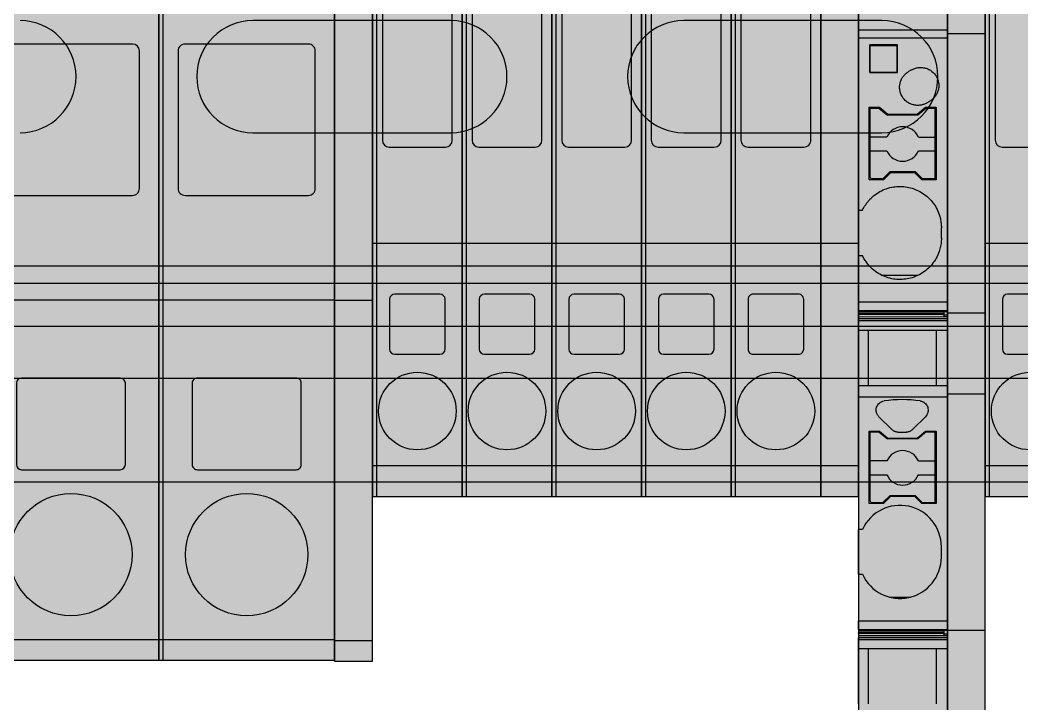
# Model space of a CAD drawing. Header units: millimetres. Extents: x -205 to 4435, y 0 to 4374.
# Drawn here: x 1513.3 to 1571.4, y 3666.9 to 3706.5 of the extents above; entities that cross this region are included whole.
import ezdxf

# ---------------------------------------------------------------- set-up
doc = ezdxf.new("R2010")
doc.units = ezdxf.units.MM
doc.layers.add('CP_DEVICES', color=7, linetype='Continuous')

# ---------------------------------------------------------------- blocks, each defined once
blk = doc.blocks.new('A$Ca0305565')
at = {"color": 7, "linetype": 'Continuous', "lineweight": 25}
for p, q in [((93.25, 77.25), (81.75, 77.25)), ((118.25, 77.25), (106.75, 77.25)), ((81.75, 70.75), (93.25, 70.75)), ((106.75, 70.75), (118.25, 70.75)), ((414.5, 62), (35.5, 62)), ((414.5, 56.5), (35.5, 56.5)), ((35.5, 50.5), (414.5, 50.5))]:
    blk.add_line(p, q, dxfattribs=at)
at = {"color": 8, "linetype": 'Continuous', "lineweight": 25}
for p, q in [((414.5, 63), (35.5, 63)), ((414.5, 59.5), (35.5, 59.5))]:
    blk.add_line(p, q, dxfattribs=at)
at = {"color": 7, "linetype": 'Continuous', "lineweight": 25}
for centre, start, end in [((68.25, 74), 0, 90), ((81.75, 74), 90, 270), ((93.25, 74), 0, 90), ((106.75, 74), 90, 270), ((118.25, 74), 0, 90), ((68.25, 74), 270, 0), ((93.25, 74), 270, 0), ((118.25, 74), 270, 0)]:
    blk.add_arc(centre, 3.25, start, end, dxfattribs=at)
blk = doc.blocks.new('*U392')
blk.add_blockref('A$Ca0305565', (-12.005, 536.234))
blk = doc.blocks.new('VPR-10-BU')
at = {"true_color": 0x22609a}
blk.add_hatch(color=144, dxfattribs=at).paths.add_polyline_path([(0, -33.85), (10.2, -33.85), (10.2, 33.85), (0, 33.85)])
at = {"true_color": 0x2b78c2}
blk.add_hatch(color=152, dxfattribs=at).paths.add_polyline_path([(1.522, -6.889), (8.678, -6.889, 0.41421356), (9.078, -6.489), (9.078, 1.489, 0.41421356), (8.678, 1.889), (1.522, 1.889, 0.41421356), (1.122, 1.489), (1.122, -6.489, 0.41421356)])
at = {"true_color": 0x343437}
blk.add_hatch(color=250, dxfattribs=at).paths.add_polyline_path([(2.55, -11.95), (7.65, -11.95), (7.65, -9.75), (2.55, -9.75)])
at = {"true_color": 0x2870b4}
blk.add_hatch(color=155, dxfattribs=at).paths.add_polyline_path([(0, -32.65), (10.2, -32.65), (10.2, -12.95), (0, -12.95)])
at = {"true_color": 0x102f4b}
blk.add_hatch(color=158, dxfattribs=at).paths.add_polyline_path([(4.849, -15.667), (5.351, -15.667, 0.41421356), (5.9, -15.118), (5.9, -15.116, 0.41421356), (5.351, -14.567), (4.849, -14.567, 0.41421356), (4.3, -15.116), (4.3, -15.118, 0.41421356)])
at = {"true_color": 0xe46f30}
blk.add_hatch(color=32, dxfattribs=at).paths.add_polyline_path([(2.238, -22.8), (7.962, -22.8, 0.41421356), (8.262, -22.5), (8.262, -17.781, 0.41421356), (7.962, -17.481), (2.238, -17.481, 0.41421356), (1.938, -17.781), (1.938, -22.5, 0.41421356)])
at = {"true_color": 0x723718}
blk.add_hatch(color=36, dxfattribs=at).paths.add_polyline_path([(1.938, -21.15111), (8.262, -19.76817), (8.262, -19.12989), (1.938, -20.51283)])
at = {"true_color": 0x1d5285}
h = blk.add_hatch(color=146, dxfattribs=at)
edge = h.paths.add_edge_path()
edge.add_arc((5.1, -27.725), 3.546, 0, 360)
at = {"true_color": 0x143a5d}
h = blk.add_hatch(color=159, dxfattribs=at)
edge = h.paths.add_edge_path()
edge.add_arc((5.1, -27.22856), 2.62404, 0, 360)
at = {"true_color": 0x0c2136}
h = blk.add_hatch(color=158, dxfattribs=at)
edge = h.paths.add_edge_path()
edge.add_arc((5.1, -26.80304), 1.48932, 0, 360)
at = {"true_color": 0x1e5487}
blk.add_hatch(color=146, dxfattribs=at).paths.add_polyline_path([(0, -33.85), (10.2, -33.85), (10.2, -32.65), (0, -32.65)])
at = {"color": 156, "true_color": 0x18436c}
for p, q in [((0, -12.95), (10.2, -12.95)), ((0, -32.65), (10.2, -32.65))]:
    blk.add_line(p, q, dxfattribs=at)
blk.add_lwpolyline([(0, -33.85), (10.2, -33.85), (10.2, 33.85), (0, 33.85)], close=True)
blk.add_lwpolyline([(1.522, -6.889), (8.678, -6.889, 0.41421356), (9.078, -6.489), (9.078, 1.489, 0.41421356), (8.678, 1.889), (1.522, 1.889, 0.41421356), (1.122, 1.489), (1.122, -6.489, 0.41421356)], format="xyb", close=True, dxfattribs=at)
at = {"color": 34, "true_color": 0x8d441d}
blk.add_lwpolyline([(2.238, -22.8), (7.962, -22.8, 0.41421356), (8.262, -22.5), (8.262, -17.781, 0.41421356), (7.962, -17.481), (2.238, -17.481, 0.41421356), (1.938, -17.781), (1.938, -22.5, 0.41421356)], format="xyb", close=True, dxfattribs=at)
at = {"color": 159, "true_color": 0x163d63}
blk.add_circle((5.1, -27.725), 3.546, dxfattribs=at)
blk = doc.blocks.new('VPR-10-PE-YG')
at = {"true_color": 0x438b60}
blk.add_hatch(color=117, dxfattribs=at).paths.add_polyline_path([(0, -33.85), (10.2, -33.85), (10.2, 33.85), (0, 33.85)])
at = {"true_color": 0xc4c45c}
for points in [[(0, 3.286), (10.2, 3.081), (10.2, 3.45), (0, 3.655)], [(0, 1.16), (10.2, 1.57), (10.2, 1.954), (0, 1.545)], [(0, -0.723), (10.2, 0.458), (10.2, 0.702), (0, -0.479)], [(0, -1.568), (10.2, -0.977), (10.2, -0.807), (0, -1.398)], [(0, -2.759), (10.2, -2.144), (10.2, -1.731), (0, -2.345)], [(0, -4.439), (10.2, -4.884), (10.2, -4.679), (0, -4.234)], [(0, -6.336), (10.2, -5.915), (10.2, -5.441), (0, -5.861)], [(0, -7.224), (10.2, -6.202), (10.2, -6.044), (0, -7.066)], [(0, -8.125), (10.2, -8.42), (10.2, -8.081), (0, -7.786)], [(0, -10.15), (10.2, -10.115), (10.2, -9.713), (0, -9.747)], [(0, -11.31), (10.2, -12.501), (10.2, -12), (0, -10.808)], [(0, -12.298), (10.2, -13.087), (10.2, -12.604), (0, -11.815)], [(0, -13.319), (10.2, -14.006), (10.2, -13.638), (0, -12.95)], [(0, -14.587), (10.2, -14.793), (10.2, -14.519), (0, -14.313)], [(0, -15.571), (10.2, -15.771), (10.2, -15.544), (0, -15.343)], [(0, -16.734), (10.2, -17.16), (10.2, -16.624), (0, -16.198)], [(0, -18.061), (10.2, -17.169), (10.2, -16.933), (0, -17.826)], [(0, -19.768), (10.2, -19.309), (10.2, -18.888), (0, -19.347)], [(0, -21.803), (10.2, -22.494), (10.2, -22.192), (0, -21.501)], [(0, -23.76), (10.2, -24.624), (10.2, -24.208), (0, -23.343)], [(0, -25.716), (10.2, -24.566), (10.2, -24.252), (0, -25.403)], [(0, -24.64), (10.2, -25.017), (10.2, -24.646), (0, -24.269)], [(0, -27.011), (10.2, -26.75), (10.2, -26.488), (0, -26.749)], [(0, -28.123), (10.2, -28.22), (10.2, -27.993), (0, -27.896)], [(0, -29.077), (10.2, -28.888), (10.2, -28.611), (0, -28.799)], [(0, -30.216), (10.2, -29.822), (10.2, -29.335), (0, -29.729)], [(0, -31.754), (10.2, -30.602), (10.2, -30.451), (0, -31.604)], [(0, -33.521), (10.2, -32.863), (10.2, -32.598), (0, -33.257)]]:
    blk.add_hatch(color=53, dxfattribs=at).paths.add_polyline_path(points)
at = {"true_color": 0x4a996a}
blk.add_hatch(color=115, dxfattribs=at).paths.add_polyline_path([(1.522, -6.889), (8.678, -6.889, 0.414214), (9.078, -6.489), (9.078, 1.489, 0.414214), (8.678, 1.889), (1.522, 1.889, 0.414214), (1.122, 1.489), (1.122, -6.489, 0.414214)])
at = {"true_color": 0x343437}
blk.add_hatch(color=250, dxfattribs=at).paths.add_polyline_path([(2.55, -11.95), (7.65, -11.95), (7.65, -9.75), (2.55, -9.75)])
at = {"true_color": 0x4ea270}
blk.add_hatch(color=115, dxfattribs=at).paths.add_polyline_path([(0, -32.65), (10.2, -32.65), (10.2, -12.95), (0, -12.95)])
at = {"true_color": 0x20442f}
blk.add_hatch(color=109, dxfattribs=at).paths.add_polyline_path([(4.849, -15.667), (5.351, -15.667, 0.414214), (5.9, -15.118), (5.9, -15.116, 0.414214), (5.351, -14.567), (4.849, -14.567, 0.414214), (4.3, -15.116), (4.3, -15.118, 0.414214)])
at = {"true_color": 0xe46f30}
blk.add_hatch(color=32, dxfattribs=at).paths.add_polyline_path([(2.238, -22.8), (7.962, -22.8, 0.414214), (8.262, -22.5), (8.262, -17.781, 0.414214), (7.962, -17.481), (2.238, -17.481, 0.414214), (1.938, -17.781), (1.938, -22.5, 0.414214)])
at = {"true_color": 0x723718}
blk.add_hatch(color=36, dxfattribs=at).paths.add_polyline_path([(1.938, -21.151), (8.262, -19.768), (8.262, -19.13), (1.938, -20.513)])
at = {"true_color": 0x397752}
h = blk.add_hatch(color=107, dxfattribs=at)
edge = h.paths.add_edge_path()
edge.add_arc((5.1, -27.725), 3.546, 0, 360)
at = {"true_color": 0x28543a}
h = blk.add_hatch(color=119, dxfattribs=at)
edge = h.paths.add_edge_path()
edge.add_arc((5.1, -27.229), 2.624, 0, 360)
at = {"true_color": 0x173021}
h = blk.add_hatch(color=99, dxfattribs=at)
edge = h.paths.add_edge_path()
edge.add_arc((5.1, -26.803), 1.489, 0, 360)
at = {"true_color": 0x3a7954}
blk.add_hatch(color=107, dxfattribs=at).paths.add_polyline_path([(0, -33.85), (10.2, -33.85), (10.2, -32.65), (0, -32.65)])
at = {"color": 103, "true_color": 0x57b57d}
blk.add_line((0.25, -33.85), (0.25, 33.85), dxfattribs=at)
at = {"color": 129, "true_color": 0x2e6143}
for p, q in [((0, -12.95), (10.2, -12.95)), ((0, -32.65), (10.2, -32.65))]:
    blk.add_line(p, q, dxfattribs=at)
blk.add_lwpolyline([(0, -33.85), (10.2, -33.85), (10.2, 33.85), (0, 33.85)], close=True)
blk.add_lwpolyline([(1.522, -6.889), (8.678, -6.889, 0.414214), (9.078, -6.489), (9.078, 1.489, 0.414214), (8.678, 1.889), (1.522, 1.889, 0.414214), (1.122, 1.489), (1.122, -6.489, 0.414214)], format="xyb", close=True, dxfattribs=at)
at = {"color": 34, "true_color": 0x8d441d}
blk.add_lwpolyline([(2.238, -22.8), (7.962, -22.8, 0.414214), (8.262, -22.5), (8.262, -17.781, 0.414214), (7.962, -17.481), (2.238, -17.481, 0.414214), (1.938, -17.781), (1.938, -22.5, 0.414214)], format="xyb", close=True, dxfattribs=at)
at = {"color": 119, "true_color": 0x2a593d}
blk.add_circle((5.1, -27.725), 3.546, dxfattribs=at)
blk = doc.blocks.new('D-VPR-10')
at = {"true_color": 0xaba7a1}
blk.add_hatch(color=253, dxfattribs=at).paths.add_polyline_path([(0, -33.9), (2.2, -33.9), (2.2, 33.9), (0, 33.9)])
at = {"true_color": 0xb5b1aa}
blk.add_hatch(color=253, dxfattribs=at).paths.add_polyline_path([(0, -32.698), (2.2, -32.698), (2.2, -12.969), (0, -12.969)])
at = {"color": 8, "true_color": 0x777470}
for p, q in [((0, -12.969), (2.2, -12.969)), ((0, -32.698), (2.2, -32.698))]:
    blk.add_line(p, q, dxfattribs=at)
blk.add_lwpolyline([(0, -33.9), (2.2, -33.9), (2.2, 33.9), (0, 33.9)], close=True)
blk = doc.blocks.new('VPR-2.5-GY')
at = {"true_color": 0x82817d}
blk.add_hatch(color=8, dxfattribs=at).paths.add_polyline_path([(0, -24.35), (5.2, -24.35), (5.2, 24.35), (0, 24.35)])
at = {"true_color": 0x72706d}
for points in [[(0, 22.65), (5.2, 22.65), (5.2, 24.35), (0, 24.35)], [(0, -24.35), (5.2, -24.35), (5.2, -22.55), (0, -22.55)]]:
    blk.add_hatch(color=8, dxfattribs=at).paths.add_polyline_path(points)
at = {"true_color": 0x989692}
for points in [[(0, 9.55), (5.2, 9.55), (5.2, 22.65), (0, 22.65)], [(0, -22.55), (5.2, -22.55), (5.2, -9.65), (0, -9.65)]]:
    blk.add_hatch(color=252, dxfattribs=at).paths.add_polyline_path(points)
at = {"true_color": 0x706f6c}
h = blk.add_hatch(color=8, dxfattribs=at)
edge = h.paths.add_edge_path()
edge.add_arc((2.6, 19.483), 2.25, 0, 360)
at = {"true_color": 0x4f4e4b}
h = blk.add_hatch(color=251, dxfattribs=at)
edge = h.paths.add_edge_path()
edge.add_arc((2.6, 19.168), 1.665, 0, 360)
at = {"true_color": 0x2d2d2b}
h = blk.add_hatch(color=250, dxfattribs=at)
edge = h.paths.add_edge_path()
edge.add_arc((2.6, 18.898), 0.945, 0, 360)
at = {"true_color": 0xe46f30}
for points in [[(1.288, 12.563), (3.912, 12.563, 0.41421356), (4.212, 12.863), (4.212, 15.8, 0.41421356), (3.912, 16.1), (1.288, 16.1, 0.41421356), (0.988, 15.8), (0.988, 12.863, 0.41421356)], [(1.288, -16.1), (3.912, -16.1, 0.41421356), (4.212, -15.8), (4.212, -12.917, 0.41421356), (3.912, -12.617), (1.288, -12.617, 0.41421356), (0.988, -12.917), (0.988, -15.8, 0.41421356)]]:
    blk.add_hatch(color=32, dxfattribs=at).paths.add_polyline_path(points)
at = {"true_color": 0x723718}
for points in [[(0.988, 13.65947), (4.212, 14.57909), (4.212, 15.00353), (0.988, 14.08391)], [(0.988, -15.02027), (4.212, -14.11469), (4.212, -13.69673), (0.988, -14.60231)]]:
    blk.add_hatch(color=36, dxfattribs=at).paths.add_polyline_path(points)
at = {"true_color": 0x3f3f3d}
for points in [[(2.349, 10.441), (2.851, 10.441, 0.41421356), (3.4, 10.99), (3.4, 10.992, 0.41421356), (2.851, 11.541), (2.349, 11.541, 0.41421356), (1.8, 10.992), (1.8, 10.99, 0.41421356)], [(2.349, -11.619), (2.851, -11.619, 0.41421356), (3.4, -11.07), (3.4, -11.068, 0.41421356), (2.851, -10.519), (2.349, -10.519, 0.41421356), (1.8, -11.068), (1.8, -11.07, 0.41421356)]]:
    blk.add_hatch(color=250, dxfattribs=at).paths.add_polyline_path(points)
at = {"true_color": 0x343437}
for points in [[(1.3, 6.35), (3.9, 6.35), (3.9, 8.55), (1.3, 8.55)], [(1.3, -8.65), (3.9, -8.65), (3.9, -6.45), (1.3, -6.45)]]:
    blk.add_hatch(color=250, dxfattribs=at).paths.add_polyline_path(points)
at = {"true_color": 0xa4a29d}
blk.add_hatch(color=253, dxfattribs=at).paths.add_polyline_path([(0.972, -4.082), (4.228, -4.082, 0.41421356), (4.628, -3.682), (4.628, 3.582, 0.41421356), (4.228, 3.982), (0.972, 3.982, 0.41421356), (0.572, 3.582), (0.572, -3.682, 0.41421356)])
at = {"true_color": 0x706f6c}
h = blk.add_hatch(color=8, dxfattribs=at)
edge = h.paths.add_edge_path()
edge.add_arc((2.6, -19.397), 2.25, 0, 360)
at = {"true_color": 0x4f4e4b}
h = blk.add_hatch(color=251, dxfattribs=at)
edge = h.paths.add_edge_path()
edge.add_arc((2.6, -19.082), 1.665, 0, 360)
at = {"true_color": 0x2d2d2b}
h = blk.add_hatch(color=250, dxfattribs=at)
edge = h.paths.add_edge_path()
edge.add_arc((2.6, -18.812), 0.945, 0, 360)
at = {"color": 253, "true_color": 0xaaa8a3}
blk.add_line((0.25, -24.35), (0.25, 24.35), dxfattribs=at)
at = {"color": 251, "true_color": 0x5b5a57}
for p, q in [((0, 22.65), (5.2, 22.65)), ((0, 9.55), (5.2, 9.55)), ((0, -9.65), (5.2, -9.65)), ((0, -22.55), (5.2, -22.55))]:
    blk.add_line(p, q, dxfattribs=at)
blk.add_lwpolyline([(0, -24.35), (5.2, -24.35), (5.2, 24.35), (0, 24.35)], close=True)
at = {"color": 34, "true_color": 0x8d441d}
for points in [[(1.288, 12.563), (3.912, 12.563, 0.41421356), (4.212, 12.863), (4.212, 15.8, 0.41421356), (3.912, 16.1), (1.288, 16.1, 0.41421356), (0.988, 15.8), (0.988, 12.863, 0.41421356)], [(1.288, -16.1), (3.912, -16.1, 0.41421356), (4.212, -15.8), (4.212, -12.917, 0.41421356), (3.912, -12.617), (1.288, -12.617, 0.41421356), (0.988, -12.917), (0.988, -15.8, 0.41421356)]]:
    blk.add_lwpolyline(points, format="xyb", close=True, dxfattribs=at)
at = {"color": 251, "true_color": 0x5b5a57}
blk.add_lwpolyline([(0.972, -4.082), (4.228, -4.082, 0.41421356), (4.628, -3.682), (4.628, 3.582, 0.41421356), (4.228, 3.982), (0.972, 3.982, 0.41421356), (0.572, 3.582), (0.572, -3.682, 0.41421356)], format="xyb", close=True, dxfattribs=at)
at = {"color": 251, "true_color": 0x535250}
for centre in [(2.6, 19.483), (2.6, -19.397)]:
    blk.add_circle(centre, 2.25, dxfattribs=at)
blk = doc.blocks.new('VPR-2.5-BU')
at = {"true_color": 0x22609a}
blk.add_hatch(color=144, dxfattribs=at).paths.add_polyline_path([(0, -24.35), (5.2, -24.35), (5.2, 24.35), (0, 24.35)])
at = {"true_color": 0x1e5487}
for points in [[(0, 22.65), (5.2, 22.65), (5.2, 24.35), (0, 24.35)], [(0, -24.35), (5.2, -24.35), (5.2, -22.55), (0, -22.55)]]:
    blk.add_hatch(color=146, dxfattribs=at).paths.add_polyline_path(points)
at = {"true_color": 0x2870b4}
for points in [[(0, 9.55), (5.2, 9.55), (5.2, 22.65), (0, 22.65)], [(0, -22.55), (5.2, -22.55), (5.2, -9.65), (0, -9.65)]]:
    blk.add_hatch(color=155, dxfattribs=at).paths.add_polyline_path(points)
at = {"true_color": 0x1d5285}
h = blk.add_hatch(color=146, dxfattribs=at)
edge = h.paths.add_edge_path()
edge.add_arc((2.6, 19.483), 2.25, 0, 360)
at = {"true_color": 0x143a5d}
h = blk.add_hatch(color=159, dxfattribs=at)
edge = h.paths.add_edge_path()
edge.add_arc((2.6, 19.168), 1.665, 0, 360)
at = {"true_color": 0x0c2136}
h = blk.add_hatch(color=158, dxfattribs=at)
edge = h.paths.add_edge_path()
edge.add_arc((2.6, 18.898), 0.945, 0, 360)
at = {"true_color": 0xe46f30}
for points in [[(1.288, 12.563), (3.912, 12.563, 0.41421356), (4.212, 12.863), (4.212, 15.8, 0.41421356), (3.912, 16.1), (1.288, 16.1, 0.41421356), (0.988, 15.8), (0.988, 12.863, 0.41421356)], [(1.288, -16.1), (3.912, -16.1, 0.41421356), (4.212, -15.8), (4.212, -12.917, 0.41421356), (3.912, -12.617), (1.288, -12.617, 0.41421356), (0.988, -12.917), (0.988, -15.8, 0.41421356)]]:
    blk.add_hatch(color=32, dxfattribs=at).paths.add_polyline_path(points)
at = {"true_color": 0x723718}
for points in [[(0.988, 13.65947), (4.212, 14.57909), (4.212, 15.00353), (0.988, 14.08391)], [(0.988, -15.02027), (4.212, -14.11469), (4.212, -13.69673), (0.988, -14.60231)]]:
    blk.add_hatch(color=36, dxfattribs=at).paths.add_polyline_path(points)
at = {"true_color": 0x102f4b}
for points in [[(2.349, 10.441), (2.851, 10.441, 0.41421356), (3.4, 10.99), (3.4, 10.992, 0.41421356), (2.851, 11.541), (2.349, 11.541, 0.41421356), (1.8, 10.992), (1.8, 10.99, 0.41421356)], [(2.349, -11.619), (2.851, -11.619, 0.41421356), (3.4, -11.07), (3.4, -11.068, 0.41421356), (2.851, -10.519), (2.349, -10.519, 0.41421356), (1.8, -11.068), (1.8, -11.07, 0.41421356)]]:
    blk.add_hatch(color=158, dxfattribs=at).paths.add_polyline_path(points)
at = {"true_color": 0x343437}
for points in [[(1.3, 6.35), (3.9, 6.35), (3.9, 8.55), (1.3, 8.55)], [(1.3, -8.65), (3.9, -8.65), (3.9, -6.45), (1.3, -6.45)]]:
    blk.add_hatch(color=250, dxfattribs=at).paths.add_polyline_path(points)
at = {"true_color": 0x2b78c2}
blk.add_hatch(color=152, dxfattribs=at).paths.add_polyline_path([(0.972, -4.082), (4.228, -4.082, 0.41421356), (4.628, -3.682), (4.628, 3.582, 0.41421356), (4.228, 3.982), (0.972, 3.982, 0.41421356), (0.572, 3.582), (0.572, -3.682, 0.41421356)])
at = {"true_color": 0x1d5285}
h = blk.add_hatch(color=146, dxfattribs=at)
edge = h.paths.add_edge_path()
edge.add_arc((2.6, -19.397), 2.25, 0, 360)
at = {"true_color": 0x143a5d}
h = blk.add_hatch(color=159, dxfattribs=at)
edge = h.paths.add_edge_path()
edge.add_arc((2.6, -19.082), 1.665, 0, 360)
at = {"true_color": 0x0c2136}
h = blk.add_hatch(color=158, dxfattribs=at)
edge = h.paths.add_edge_path()
edge.add_arc((2.6, -18.812), 0.945, 0, 360)
at = {"color": 152, "true_color": 0x2c7dc9}
blk.add_line((0.25, -24.35), (0.25, 24.35), dxfattribs=at)
at = {"color": 156, "true_color": 0x18436c}
for p, q in [((0, 22.65), (5.2, 22.65)), ((0, 9.55), (5.2, 9.55)), ((0, -9.65), (5.2, -9.65)), ((0, -22.55), (5.2, -22.55))]:
    blk.add_line(p, q, dxfattribs=at)
blk.add_lwpolyline([(0, -24.35), (5.2, -24.35), (5.2, 24.35), (0, 24.35)], close=True)
at = {"color": 34, "true_color": 0x8d441d}
for points in [[(1.288, 12.563), (3.912, 12.563, 0.41421356), (4.212, 12.863), (4.212, 15.8, 0.41421356), (3.912, 16.1), (1.288, 16.1, 0.41421356), (0.988, 15.8), (0.988, 12.863, 0.41421356)], [(1.288, -16.1), (3.912, -16.1, 0.41421356), (4.212, -15.8), (4.212, -12.917, 0.41421356), (3.912, -12.617), (1.288, -12.617, 0.41421356), (0.988, -12.917), (0.988, -15.8, 0.41421356)]]:
    blk.add_lwpolyline(points, format="xyb", close=True, dxfattribs=at)
at = {"color": 156, "true_color": 0x18436c}
blk.add_lwpolyline([(0.972, -4.082), (4.228, -4.082, 0.41421356), (4.628, -3.682), (4.628, 3.582, 0.41421356), (4.228, 3.982), (0.972, 3.982, 0.41421356), (0.572, 3.582), (0.572, -3.682, 0.41421356)], format="xyb", close=True, dxfattribs=at)
at = {"color": 159, "true_color": 0x163d63}
for centre in [(2.6, 19.483), (2.6, -19.397)]:
    blk.add_circle(centre, 2.25, dxfattribs=at)
blk = doc.blocks.new('VPR-2.5-PE-YG')
at = {"true_color": 0x438b60}
blk.add_hatch(color=117, dxfattribs=at).paths.add_polyline_path([(0, -24.35), (5.2, -24.35), (5.2, 24.35), (0, 24.35)])
at = {"true_color": 0x3a7954}
for points in [[(0, 22.65), (5.2, 22.65), (5.2, 24.35), (0, 24.35)], [(0, -24.35), (5.2, -24.35), (5.2, -22.55), (0, -22.55)]]:
    blk.add_hatch(color=107, dxfattribs=at).paths.add_polyline_path(points)
at = {"true_color": 0xc4c45c}
for points in [[(0, 23.397), (5.2, 23.992), (5.2, 24.162), (0, 23.567)], [(0, 22.051), (5.2, 22.088), (5.2, 22.253), (0, 22.217)], [(0, 20.887), (5.2, 19.758), (5.2, 20.155), (0, 21.284)], [(0, 19.227), (5.2, 18.377), (5.2, 18.568), (0, 19.418)], [(0, 18.502), (5.2, 18.747), (5.2, 18.9), (0, 18.655)], [(0, 17.446), (5.2, 16.867), (5.2, 17.045), (0, 17.624)], [(0, 16.595), (5.2, 16.837), (5.2, 17.073), (0, 16.831)], [(0, 15.267), (5.2, 14.09), (5.2, 14.314), (0, 15.49)], [(0, 13.49), (5.2, 13.31), (5.2, 13.681), (0, 13.861)], [(0, 11.822), (5.2, 11.745), (5.2, 12.066), (0, 12.142)], [(0, 10.01), (5.2, 9.448), (5.2, 9.988), (0, 10.549)], [(0, 8.465), (5.2, 8.646), (5.2, 8.927), (0, 8.747)], [(0, 6.634), (5.2, 7.249), (5.2, 7.737), (0, 7.123)], [(0, 5.239), (5.2, 6.181), (5.2, 6.477), (0, 5.535)], [(0, 2.905), (5.2, 2.938), (5.2, 3.48), (0, 3.448)], [(0, 1.587), (5.2, 1.076), (5.2, 1.372), (0, 1.883)], [(0, -0.338), (5.2, -0.204), (5.2, 0.201), (0, 0.066)], [(0, -1.804), (5.2, -1.588), (5.2, -1.099), (0, -1.315)], [(0, -2.85), (5.2, -3.849), (5.2, -3.677), (0, -2.677)], [(0, -4.567), (5.2, -4.36), (5.2, -3.939), (0, -4.146)], [(0, -6.108), (5.2, -5.864), (5.2, -5.502), (0, -5.746)], [(0, -7.922), (5.2, -6.903), (5.2, -6.535), (0, -7.554)], [(0, -9.475), (5.2, -9.255), (5.2, -8.843), (0, -9.062)], [(0, -10.463), (5.2, -9.754), (5.2, -9.601), (0, -10.31)], [(0, -12.206), (5.2, -11.782), (5.2, -11.525), (0, -11.949)], [(0, -13.779), (5.2, -12.953), (5.2, -12.55), (0, -13.375)], [(0, -15.598), (5.2, -14.84), (5.2, -14.295), (0, -15.053)], [(0, -16.624), (5.2, -16.612), (5.2, -16.42), (0, -16.433)], [(0, -18.096), (5.2, -16.979), (5.2, -16.559), (0, -17.676)], [(0, -20.111), (5.2, -21.082), (5.2, -20.683), (0, -19.712)], [(0, -20.955), (5.2, -20.797), (5.2, -20.509), (0, -20.667)], [(0, -22.714), (5.2, -23.589), (5.2, -23.416), (0, -22.541)], [(0, -24.011), (5.2, -24.35), (5.2, -23.907), (0, -23.569)]]:
    blk.add_hatch(color=53, dxfattribs=at).paths.add_polyline_path(points)
at = {"true_color": 0x4ea270}
for points in [[(0, 9.55), (5.2, 9.55), (5.2, 22.65), (0, 22.65)], [(0, -22.55), (5.2, -22.55), (5.2, -9.65), (0, -9.65)]]:
    blk.add_hatch(color=115, dxfattribs=at).paths.add_polyline_path(points)
at = {"true_color": 0x397752}
h = blk.add_hatch(color=107, dxfattribs=at)
edge = h.paths.add_edge_path()
edge.add_arc((2.6, 19.483), 2.25, 0, 360)
at = {"true_color": 0x28543a}
h = blk.add_hatch(color=119, dxfattribs=at)
edge = h.paths.add_edge_path()
edge.add_arc((2.6, 19.168), 1.665, 0, 360)
at = {"true_color": 0x173021}
h = blk.add_hatch(color=99, dxfattribs=at)
edge = h.paths.add_edge_path()
edge.add_arc((2.6, 18.898), 0.945, 0, 360)
at = {"true_color": 0xe46f30}
for points in [[(1.288, 12.563), (3.912, 12.563, 0.414214), (4.212, 12.863), (4.212, 15.8, 0.414214), (3.912, 16.1), (1.288, 16.1, 0.414214), (0.988, 15.8), (0.988, 12.863, 0.414214)], [(1.288, -16.1), (3.912, -16.1, 0.414214), (4.212, -15.8), (4.212, -12.917, 0.414214), (3.912, -12.617), (1.288, -12.617, 0.414214), (0.988, -12.917), (0.988, -15.8, 0.414214)]]:
    blk.add_hatch(color=32, dxfattribs=at).paths.add_polyline_path(points)
at = {"true_color": 0x723718}
for points in [[(0.988, 13.659), (4.212, 14.579), (4.212, 15.004), (0.988, 14.084)], [(0.988, -15.02), (4.212, -14.115), (4.212, -13.697), (0.988, -14.602)]]:
    blk.add_hatch(color=36, dxfattribs=at).paths.add_polyline_path(points)
at = {"true_color": 0x20442f}
for points in [[(2.349, 10.441), (2.851, 10.441, 0.414214), (3.4, 10.99), (3.4, 10.992, 0.414214), (2.851, 11.541), (2.349, 11.541, 0.414214), (1.8, 10.992), (1.8, 10.99, 0.414214)], [(2.349, -11.619), (2.851, -11.619, 0.414214), (3.4, -11.07), (3.4, -11.068, 0.414214), (2.851, -10.519), (2.349, -10.519, 0.414214), (1.8, -11.068), (1.8, -11.07, 0.414214)]]:
    blk.add_hatch(color=109, dxfattribs=at).paths.add_polyline_path(points)
at = {"true_color": 0x343437}
for points in [[(1.3, 6.35), (3.9, 6.35), (3.9, 8.55), (1.3, 8.55)], [(1.3, -8.65), (3.9, -8.65), (3.9, -6.45), (1.3, -6.45)]]:
    blk.add_hatch(color=250, dxfattribs=at).paths.add_polyline_path(points)
at = {"true_color": 0x4a996a}
blk.add_hatch(color=115, dxfattribs=at).paths.add_polyline_path([(0.972, -4.082), (4.228, -4.082, 0.414214), (4.628, -3.682), (4.628, 3.582, 0.414214), (4.228, 3.982), (0.972, 3.982, 0.414214), (0.572, 3.582), (0.572, -3.682, 0.414214)])
at = {"true_color": 0x397752}
h = blk.add_hatch(color=107, dxfattribs=at)
edge = h.paths.add_edge_path()
edge.add_arc((2.6, -19.397), 2.25, 0, 360)
at = {"true_color": 0x28543a}
h = blk.add_hatch(color=119, dxfattribs=at)
edge = h.paths.add_edge_path()
edge.add_arc((2.6, -19.082), 1.665, 0, 360)
at = {"true_color": 0x173021}
h = blk.add_hatch(color=99, dxfattribs=at)
edge = h.paths.add_edge_path()
edge.add_arc((2.6, -18.812), 0.945, 0, 360)
at = {"color": 103, "true_color": 0x57b57d}
blk.add_line((0.25, -24.35), (0.25, 24.35), dxfattribs=at)
at = {"color": 129, "true_color": 0x2e6143}
for p, q in [((0, 22.65), (5.2, 22.65)), ((0, 9.55), (5.2, 9.55)), ((0, -9.65), (5.2, -9.65)), ((0, -22.55), (5.2, -22.55))]:
    blk.add_line(p, q, dxfattribs=at)
blk.add_lwpolyline([(0, -24.35), (5.2, -24.35), (5.2, 24.35), (0, 24.35)], close=True)
at = {"color": 34, "true_color": 0x8d441d}
for points in [[(1.288, 12.563), (3.912, 12.563, 0.414214), (4.212, 12.863), (4.212, 15.8, 0.414214), (3.912, 16.1), (1.288, 16.1, 0.414214), (0.988, 15.8), (0.988, 12.863, 0.414214)], [(1.288, -16.1), (3.912, -16.1, 0.414214), (4.212, -15.8), (4.212, -12.917, 0.414214), (3.912, -12.617), (1.288, -12.617, 0.414214), (0.988, -12.917), (0.988, -15.8, 0.414214)]]:
    blk.add_lwpolyline(points, format="xyb", close=True, dxfattribs=at)
at = {"color": 129, "true_color": 0x2e6143}
blk.add_lwpolyline([(0.972, -4.082), (4.228, -4.082, 0.414214), (4.628, -3.682), (4.628, 3.582, 0.414214), (4.228, 3.982), (0.972, 3.982, 0.414214), (0.572, 3.582), (0.572, -3.682, 0.414214)], format="xyb", close=True, dxfattribs=at)
at = {"color": 119, "true_color": 0x2a593d}
for centre in [(2.6, 19.483), (2.6, -19.397)]:
    blk.add_circle(centre, 2.25, dxfattribs=at)
blk = doc.blocks.new('D-VPR-2.5')
at = {"true_color": 0xaba7a1}
blk.add_hatch(color=253, dxfattribs=at).paths.add_polyline_path([(0, -24.35), (2.2, -24.35), (2.2, 24.35), (0, 24.35)])
at = {"true_color": 0xb5b1aa}
for points in [[(0, 9.55), (2.2, 9.55), (2.2, 22.65), (0, 22.65)], [(0, -22.55), (2.2, -22.55), (2.2, -9.65), (0, -9.65)]]:
    blk.add_hatch(color=253, dxfattribs=at).paths.add_polyline_path(points)
at = {"color": 8, "true_color": 0x777470}
for p, q in [((0, 22.65), (2.2, 22.65)), ((0, 9.55), (2.2, 9.55)), ((0, -9.65), (2.2, -9.65)), ((0, -22.55), (2.2, -22.55))]:
    blk.add_line(p, q, dxfattribs=at)
blk.add_lwpolyline([(0, -24.35), (2.2, -24.35), (2.2, 24.35), (0, 24.35)], close=True)
blk = doc.blocks.new('VPR-2.5-3L-GY')
at = {"true_color": 0xc7c8ca}
h = blk.add_hatch(color=9, dxfattribs=at)
h.dxf.hatch_style = 1
h.paths.add_polyline_path([(5.15, 51.291), (0, 51.291), (0, -51.291), (5.15, -51.291)])
at = {"true_color": 0xcd6928}
h = blk.add_hatch(color=32, dxfattribs=at)
h.dxf.hatch_style = 1
h.paths.add_polyline_path([(4.502, -1.779), (3.881, -1.779), (3.402, -2.179), (1.702, -2.179), (1.214, -1.779), (0.602, -1.779), (0.602, -5.979), (1.443, -5.979), (1.843, -5.579), (3.26, -5.579), (3.66, -5.979), (4.502, -5.979)])
h = blk.add_hatch(color=32, dxfattribs=at)
h.dxf.hatch_style = 1
h.paths.add_polyline_path([(4.502, -20.561), (3.881, -20.561), (3.402, -20.961), (1.702, -20.961), (1.214, -20.561), (0.602, -20.561), (0.602, -24.761), (1.443, -24.761), (1.843, -24.361), (3.26, -24.361), (3.66, -24.761), (4.502, -24.761)])
at = {"color": 7, "linetype": 'Continuous', "lineweight": 25}
for p, q in [((0, 2.694), (0, 3.283)), ((5.15, 2.694), (5.15, 3.283)), ((5.15, 2.694), (0, 2.694)), ((5.15, 2.234), (0, 2.234)), ((0, 2.234), (0, -7.767)), ((2.253, 1.836), (0.647, 1.836)), ((0.647, 0.231), (0.647, 1.836)), ((0.672, 1.811), (0.647, 1.836)), ((0.672, 1.811), (2.228, 1.811)), ((0.672, 0.256), (0.672, 1.811)), ((2.228, 1.811), (2.253, 1.836)), ((2.228, 0.256), (2.228, 1.811)), ((2.253, 0.231), (2.253, 1.836)), ((5.15, 2.234), (5.15, -13.066)), ((0.647, 0.231), (0.672, 0.256)), ((0.647, 0.231), (2.253, 0.231)), ((0.672, 0.256), (2.228, 0.256)), ((2.253, 0.231), (2.228, 0.256)), ((3.075, 0.393), (2.902, 0.293)), ((3.952, -1.526), (4.125, -1.426)), ((0.677, -3.509), (0.677, -1.829)), ((0.677, -1.829), (1.177, -1.829)), ((1.177, -1.829), (1.677, -2.229)), ((3.427, -2.229), (1.677, -2.229)), ((3.927, -1.829), (3.427, -2.229)), ((3.927, -1.829), (4.427, -1.829)), ((4.427, -1.829), (4.427, -3.509)), ((1.635, -3.509), (0.677, -3.509)), ((0.677, -4.309), (0.677, -3.509)), ((3.468, -3.509), (4.427, -3.509)), ((4.427, -3.509), (4.427, -4.309)), ((0.677, -5.829), (0.677, -4.309)), ((0.677, -4.309), (1.635, -4.309)), ((3.468, -4.309), (4.427, -4.309)), ((4.427, -4.309), (4.427, -5.929)), ((1.802, -5.529), (1.431, -5.9)), ((3.302, -5.529), (1.802, -5.529)), ((3.702, -5.929), (3.302, -5.529)), ((1.36, -5.929), (0.777, -5.929)), ((4.427, -5.929), (3.702, -5.929)), ((0.218, -7.767), (0, -7.767)), ((0, -10.367), (0, -7.767)), ((4.8, -9.367), (4.8, -8.767)), ((0, -10.367), (0.218, -10.367)), ((0, -10.367), (0, -13.066)), ((1.323, -11.511), (3.407, -11.511)), ((0, -13.066), (5.15, -13.066)), ((0, -13.563), (5.15, -13.563)), ((0, -13.592), (5.15, -13.592)), ((0, -13.613), (5.15, -13.613)), ((0, -13.71), (4.95, -13.71)), ((4.95, -13.798), (0, -13.798)), ((0, -13.798), (0, -13.804)), ((4.95, -13.804), (0, -13.804)), ((4.95, -13.938), (0, -13.943)), ((0, -13.943), (0, -14.048)), ((4.95, -13.613), (4.95, -13.836)), ((5.15, -13.836), (4.95, -13.836)), ((5.15, -13.938), (4.95, -13.938)), ((5.15, -13.671), (5.15, -13.836)), ((5.15, -13.938), (5.15, -14.003)), ((5.15, -14.048), (0, -14.048)), ((5.15, -14.167), (0, -14.167)), ((0, -14.717), (0, -14.167)), ((5.15, -14.048), (5.15, -14.003)), ((5.15, -14.717), (5.15, -14.167)), ((5.15, -14.717), (0, -14.717)), ((0, -17.917), (0, -14.717)), ((0.55, -14.717), (0.55, -17.917)), ((4.5, -14.717), (4.5, -17.917)), ((5.15, -14.717), (5.15, -17.917)), ((0, -17.917), (5.15, -17.917)), ((0, -18.585), (0, -17.917)), ((5.15, -18.585), (5.15, -17.917)), ((5.15, -18.585), (0, -18.585)), ((0, -18.585), (0, -26.267)), ((5.15, -18.585), (5.15, -31.566)), ((1.176, -19.726), (1.92, -20.47)), ((3.13, -20.47), (3.874, -19.726)), ((0.677, -22.291), (0.677, -20.611)), ((0.677, -20.611), (1.177, -20.611)), ((1.177, -20.611), (1.677, -21.011)), ((2.273, -20.617), (2.777, -20.617)), ((3.927, -20.611), (3.427, -21.011)), ((3.927, -20.611), (4.427, -20.611)), ((4.427, -20.611), (4.427, -22.291)), ((3.427, -21.011), (1.677, -21.011)), ((1.635, -22.291), (0.677, -22.291)), ((0.677, -23.091), (0.677, -22.291)), ((3.468, -22.291), (4.427, -22.291)), ((4.427, -22.291), (4.427, -23.091)), ((0.677, -24.611), (0.677, -23.091)), ((0.677, -23.091), (1.635, -23.091)), ((3.468, -23.091), (4.427, -23.091)), ((4.427, -23.091), (4.427, -24.711)), ((1.802, -24.311), (1.431, -24.682)), ((3.302, -24.311), (1.802, -24.311)), ((3.702, -24.711), (3.302, -24.311)), ((1.36, -24.711), (0.777, -24.711)), ((4.427, -24.711), (3.702, -24.711)), ((0.218, -26.267), (0, -26.267)), ((0, -28.867), (0, -26.267)), ((4.8, -27.867), (4.8, -27.267)), ((0, -28.867), (0.218, -28.867)), ((0, -28.867), (0, -31.566)), ((1.786, -30.187), (3.014, -30.187)), ((0, -31.566), (5.15, -31.566)), ((0, -32.063), (5.15, -32.063)), ((0, -32.113), (5.15, -32.113)), ((0, -32.21), (4.95, -32.21)), ((4.95, -32.298), (0, -32.298)), ((0, -32.298), (0, -32.304)), ((4.95, -32.304), (0, -32.304)), ((4.95, -32.438), (0, -32.443)), ((0, -32.443), (0, -32.548)), ((5.15, -32.548), (0, -32.548)), ((4.95, -32.113), (4.95, -32.336)), ((5.15, -32.336), (4.95, -32.336)), ((4.95, -32.336), (4.95, -32.438)), ((5.15, -32.438), (4.95, -32.438)), ((5.15, -32.171), (5.15, -32.336)), ((5.15, -32.336), (5.15, -32.438)), ((5.15, -32.438), (5.15, -32.503)), ((5.15, -32.548), (5.15, -32.503)), ((5.15, -32.667), (0, -32.667)), ((0, -33.185), (0, -32.667)), ((5.15, -33.185), (5.15, -32.667)), ((5.15, -33.185), (0, -33.185)), ((0, -36.385), (0, -33.185)), ((0.55, -33.185), (0.55, -36.385)), ((4.5, -33.185), (4.5, -36.385)), ((5.15, -33.185), (5.15, -36.385))]:
    blk.add_line(p, q, dxfattribs=at)
blk.add_lwpolyline([(5.15, -51.291), (5.15, 51.291), (0, 51.291), (0, -51.291), (5.15, -51.291)])
for points in [[(0.602, -5.979), (0.602, -1.779), (1.214, -1.779), (1.702, -2.179), (3.402, -2.179), (3.881, -1.779), (4.502, -1.779), (4.502, -5.979), (3.66, -5.979), (3.26, -5.579), (1.843, -5.579), (1.443, -5.979)], [(0.602, -24.761), (0.602, -20.561), (1.214, -20.561), (1.702, -20.961), (3.402, -20.961), (3.881, -20.561), (4.502, -20.561), (4.502, -24.761), (3.66, -24.761), (3.26, -24.361), (1.843, -24.361), (1.443, -24.761)]]:
    blk.add_lwpolyline(points, close=True, dxfattribs=at)
for centre, radius, start, end in [((2.552, -3.909), 1, 23.57818, 156.42182), ((2.552, -3.909), 1, 203.57818, 336.42182), ((0.777, -5.829), 0.1, 180, 270), ((1.36, -5.829), 0.1, 270, 315), ((2.525, -25.841), 7.108, 81.52418, 98.47582), ((2.552, -22.691), 1, 23.57818, 156.42182), ((2.552, -22.691), 1, 203.57818, 336.42182), ((2.4, -27.267), 2.4, 0, 155.37568), ((0.777, -24.611), 0.1, 180, 270), ((1.36, -24.611), 0.1, 270, 315), ((2.4, -27.867), 2.4, 204.62432, 0)]:
    blk.add_arc(centre, radius, start, end, dxfattribs=at)
for points, knots in [([(0, 2.234), (0, 2.258), (0, 2.307), (0, 2.378), (0, 2.447), (0, 2.531), (0, 2.627), (0, 2.672), (0, 2.694)], [0, 0, 0, 0, 0.125951, 0.249543, 0.37352, 0.5006, 0.749545, 1, 1, 1, 1]), ([(5.15, 2.234), (5.15, 2.326), (5.15, 2.426), (5.15, 2.594), (5.15, 2.658), (5.15, 2.694)], [0, 0, 0, 0, 0.5, 0.5, 1, 1, 1, 1]), ([(3.952, -1.526), (3.923, -1.542), (3.865, -1.573), (3.773, -1.61), (3.678, -1.638), (3.543, -1.664), (3.366, -1.673), (3.153, -1.638), (2.952, -1.561), (2.72, -1.413), (2.495, -1.154), (2.384, -0.831), (2.371, -0.556), (2.406, -0.343), (2.482, -0.141), (2.596, 0.035), (2.736, 0.185), (2.846, 0.257), (2.902, 0.293)], [0, 0, 0, 0, 0.030168, 0.060086, 0.090023, 0.12025, 0.185229, 0.25037, 0.315349, 0.38049, 0.500065, 0.619641, 0.684619, 0.749761, 0.814739, 0.87988, 0.9399, 1, 1, 1, 1]), ([(3.075, 0.393), (3.104, 0.409), (3.162, 0.44), (3.254, 0.477), (3.349, 0.505), (3.484, 0.531), (3.661, 0.539), (3.873, 0.505), (4.075, 0.428), (4.307, 0.28), (4.531, 0.021), (4.643, -0.302), (4.656, -0.577), (4.621, -0.79), (4.545, -0.992), (4.431, -1.168), (4.291, -1.318), (4.18, -1.39), (4.125, -1.426)], [0, 0, 0, 0, 0.030168, 0.060086, 0.090023, 0.12025, 0.185229, 0.25037, 0.315349, 0.38049, 0.500065, 0.619641, 0.684619, 0.749761, 0.814739, 0.87988, 0.9399, 1, 1, 1, 1]), ([(0.218, -7.767), (0.241, -7.719), (0.287, -7.624), (0.367, -7.488), (0.455, -7.357), (0.552, -7.233), (0.714, -7.05), (0.964, -6.828), (1.322, -6.609), (1.713, -6.454), (2.246, -6.346), (2.921, -6.379), (3.549, -6.63), (3.988, -6.95), (4.278, -7.254), (4.513, -7.602), (4.662, -7.94), (4.747, -8.243), (4.792, -8.503), (4.797, -8.679), (4.8, -8.767)], [0, 0, 0, 0, 0.024394, 0.048636, 0.072831, 0.097085, 0.121504, 0.185849, 0.250275, 0.31462, 0.379045, 0.500019, 0.620993, 0.685337, 0.749763, 0.814108, 0.878533, 0.919087, 0.959411, 1, 1, 1, 1]), ([(4.8, -9.367), (4.799, -9.419), (4.797, -9.525), (4.781, -9.682), (4.755, -9.837), (4.719, -9.991), (4.648, -10.225), (4.513, -10.531), (4.279, -10.879), (3.988, -11.183), (3.549, -11.503), (2.921, -11.754), (2.246, -11.788), (1.714, -11.68), (1.323, -11.525), (0.964, -11.305), (0.688, -11.06), (0.484, -10.82), (0.335, -10.602), (0.257, -10.445), (0.218, -10.367)], [0, 0, 0, 0, 0.024394, 0.048636, 0.072831, 0.097085, 0.121504, 0.185849, 0.250275, 0.31462, 0.379045, 0.500019, 0.620993, 0.685337, 0.749763, 0.814108, 0.878533, 0.919087, 0.959411, 1, 1, 1, 1]), ([(0, -13.563), (0, -13.56), (0, -13.555), (0, -13.538), (0, -13.511), (0, -13.467), (0, -13.403), (0, -13.326), (0, -13.242), (0, -13.154), (0, -13.095), (0, -13.066)], [0, 0, 0, 0, 0.080013, 0.160125, 0.241444, 0.369265, 0.500061, 0.627884, 0.758681, 0.878619, 1, 1, 1, 1]), ([(5.15, -13.563), (5.15, -13.55), (5.15, -13.491), (5.15, -13.309), (5.15, -13.188), (5.15, -13.066)], [0, 0, 0, 0, 0.5, 0.5, 1, 1, 1, 1]), ([(0, -13.798), (0, -13.796), (0, -13.79), (0, -13.776), (0, -13.768)], [0, 0, 0, 0, 0.497071, 1, 1, 1, 1]), ([(0, -13.804), (0, -13.809), (0, -13.828), (0, -13.882), (0, -13.916), (0, -13.943)], [0, 0, 0, 0, 0.5, 0.5, 1, 1, 1, 1]), ([(1.176, -19.726), (1.158, -19.707), (1.125, -19.671), (1.084, -19.608), (1.053, -19.541), (1.023, -19.446), (1.01, -19.321), (1.038, -19.174), (1.104, -19.038), (1.205, -18.927), (1.332, -18.844), (1.429, -18.822), (1.477, -18.811)], [0, 0, 0, 0, 0.063139, 0.125111, 0.187139, 0.250441, 0.375146, 0.500291, 0.624996, 0.750141, 0.874961, 1, 1, 1, 1]), ([(3.573, -18.811), (3.597, -18.816), (3.646, -18.825), (3.716, -18.851), (3.781, -18.886), (3.861, -18.945), (3.946, -19.038), (4.011, -19.173), (4.04, -19.321), (4.024, -19.47), (3.972, -19.612), (3.907, -19.688), (3.874, -19.726)], [0, 0, 0, 0, 0.063139, 0.125111, 0.187139, 0.250441, 0.375146, 0.500291, 0.624996, 0.750141, 0.874961, 1, 1, 1, 1]), ([(2.273, -20.617), (2.252, -20.616), (2.208, -20.614), (2.144, -20.601), (2.071, -20.576), (1.993, -20.536), (1.944, -20.492), (1.92, -20.47)], [0, 0, 0, 0, 0.166556, 0.332331, 0.500193, 0.749367, 1, 1, 1, 1]), ([(3.13, -20.47), (3.114, -20.485), (3.082, -20.515), (3.027, -20.551), (2.959, -20.584), (2.875, -20.611), (2.81, -20.615), (2.777, -20.617)], [0, 0, 0, 0, 0.166556, 0.332331, 0.500193, 0.749367, 1, 1, 1, 1]), ([(0, -32.063), (0, -32.06), (0, -32.055), (0, -32.038), (0, -32.011), (0, -31.967), (0, -31.903), (0, -31.826), (0, -31.742), (0, -31.654), (0, -31.595), (0, -31.566)], [0, 0, 0, 0, 0.080013, 0.160125, 0.241444, 0.369265, 0.500061, 0.627884, 0.758681, 0.878619, 1, 1, 1, 1]), ([(5.15, -32.063), (5.15, -32.05), (5.15, -31.991), (5.15, -31.809), (5.15, -31.688), (5.15, -31.566)], [0, 0, 0, 0, 0.5, 0.5, 1, 1, 1, 1]), ([(0, -32.298), (0, -32.296), (0, -32.29), (0, -32.276), (0, -32.268)], [0, 0, 0, 0, 0.497071, 1, 1, 1, 1]), ([(0, -32.304), (0, -32.309), (0, -32.328), (0, -32.382), (0, -32.415), (0, -32.443)], [0, 0, 0, 0, 0.5, 0.5, 1, 1, 1, 1]), ([(0, -32.667), (0, -32.666), (0, -32.665), (0, -32.653), (0, -32.632), (0, -32.599), (0, -32.565), (0, -32.548)], [0, 0, 0, 0, 0.16718, 0.33189, 0.500413, 0.749453, 1, 1, 1, 1])]:
    blk.add_open_spline(points, degree=3, knots=knots, dxfattribs=at)
for points in [[(4.95, -13.836), (4.95, -13.87), (4.95, -13.907), (4.95, -13.938)], [(5.15, -13.836), (5.15, -13.87), (5.15, -13.907), (5.15, -13.938)], [(0, -14.048), (0, -14.118), (0, -14.167), (0, -14.167)], [(5.15, -14.167), (5.15, -14.167), (5.15, -14.118), (5.15, -14.048)], [(5.15, -32.667), (5.15, -32.667), (5.15, -32.618), (5.15, -32.548)]]:
    blk.add_open_spline(points, degree=3, dxfattribs=at)
blk = doc.blocks.new('D-VPR-2.5-3L')
at = {"true_color": 0xaba7a1}
blk.add_hatch(color=253, dxfattribs=at).paths.add_polyline_path([(0, -51.5), (2.2, -51.5), (2.2, 51.5), (0, 51.5)])
at = {"true_color": 0xb5b1aa}
for points in [[(0, -13.7), (2.2, -13.7), (2.2, 2.5), (0, 2.5)], [(0, -32.1), (2.2, -32.1), (2.2, -18.4), (0, -18.4)]]:
    blk.add_hatch(color=253, dxfattribs=at).paths.add_polyline_path(points)
at = {"color": 8, "true_color": 0x777470}
for p, q in [((0, 2.5), (2.2, 2.5)), ((0, -13.7), (2.2, -13.7)), ((0, -18.4), (2.2, -18.4)), ((0, -32.1), (2.2, -32.1))]:
    blk.add_line(p, q, dxfattribs=at)
blk.add_lwpolyline([(0, -51.5), (2.2, -51.5), (2.2, 51.5), (0, 51.5)], close=True)

msp = doc.modelspace()

# ---------------------------------------------------------------- block references
msp.add_blockref('*U392', (1457.036, 3093.022))
at = {"layer": 'CP_DEVICES'}
for name, p in [('VPR-2.5-3L-GY', (1561.931, 3703.256)), ('D-VPR-2.5-3L', (1567.081, 3703.256)), ('VPR-10-BU', (1511.131, 3703.256)), ('VPR-10-PE-YG', (1521.331, 3703.256)), ('D-VPR-10', (1531.531, 3703.256)), ('VPR-2.5-GY', (1533.731, 3703.256)), ('VPR-2.5-GY', (1538.931, 3703.256)), ('VPR-2.5-GY', (1544.131, 3703.256)), ('VPR-2.5-BU', (1549.331, 3703.256)), ('VPR-2.5-PE-YG', (1554.531, 3703.256)), ('D-VPR-2.5', (1559.731, 3703.256)), ('VPR-2.5-GY', (1569.281, 3703.256))]:
    msp.add_blockref(name, p, dxfattribs=at)

doc.saveas('drawing.dxf')
